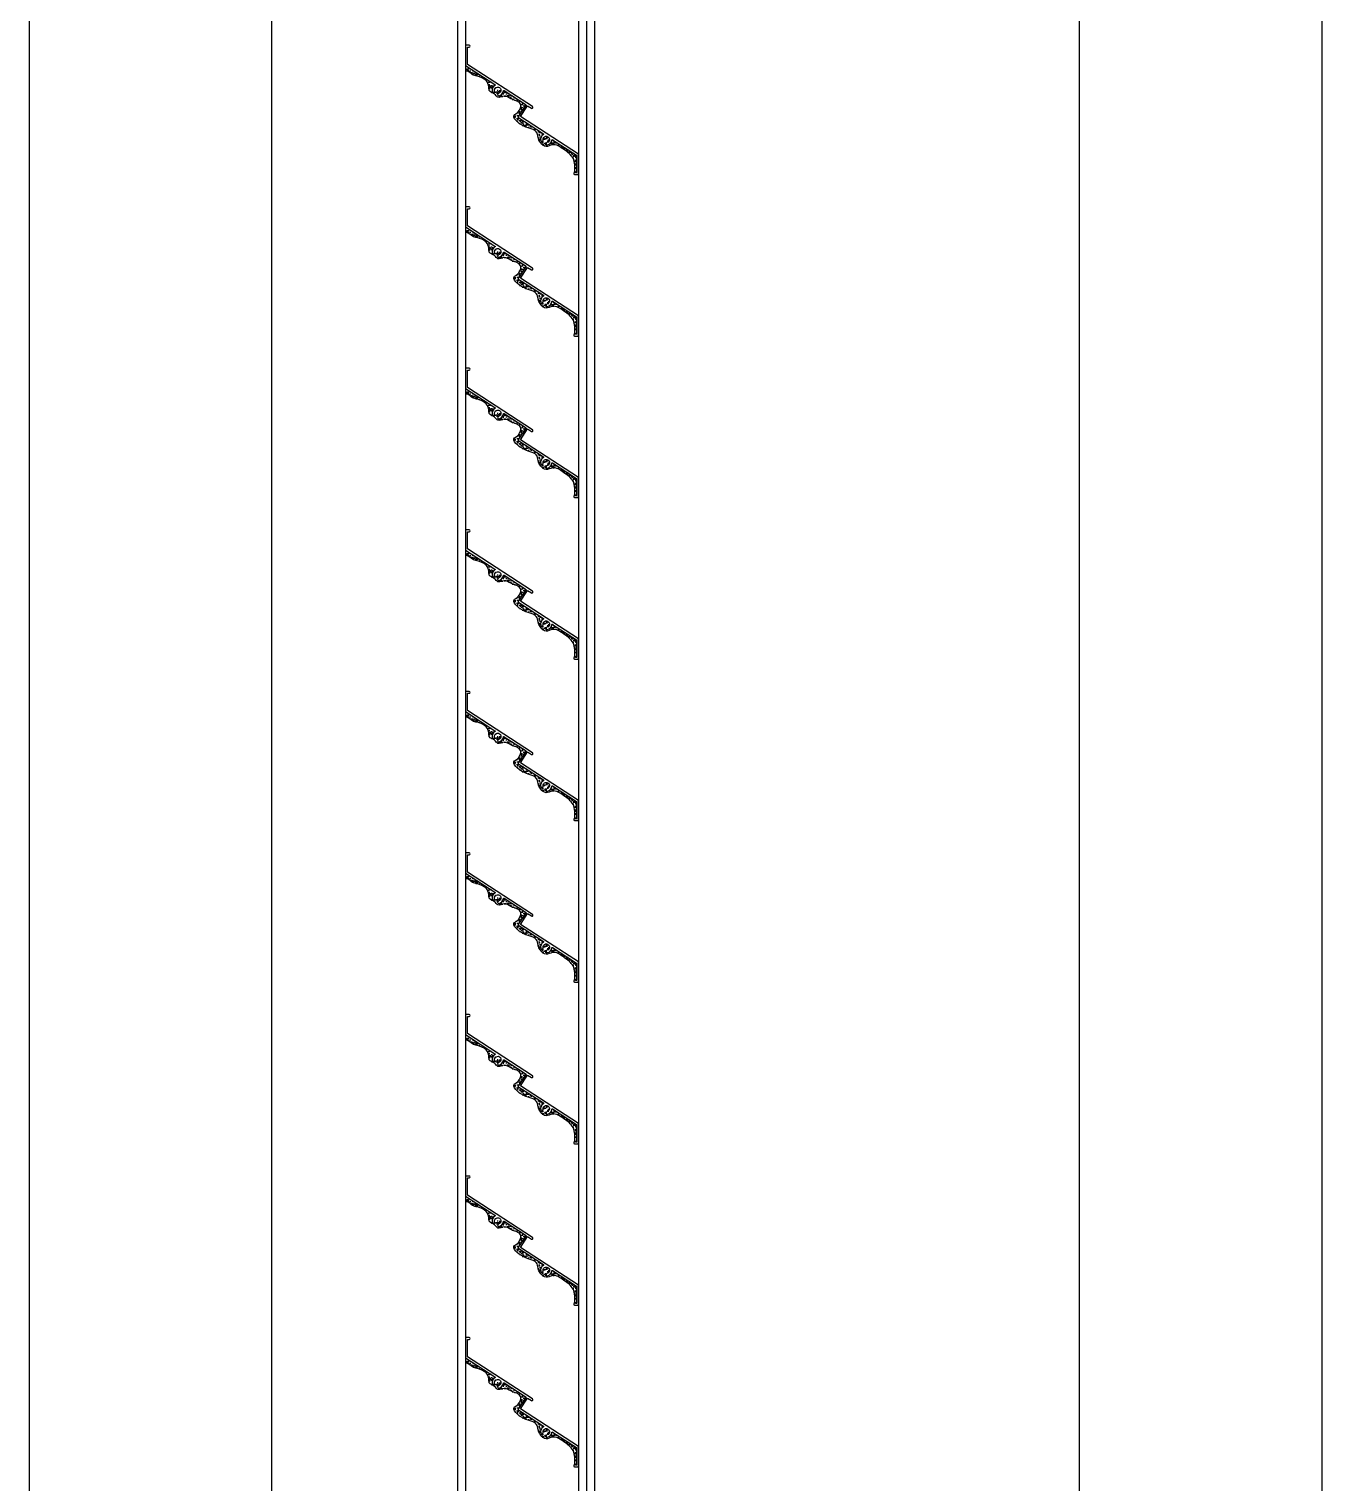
# Model space of a CAD drawing. Header units: millimetres. Extents: x 19868 to 801382, y -4805 to 85279.
# Drawn here: x 579688 to 580488, y 45489 to 46389 of the extents above; entities that cross this region are included whole.
import ezdxf

# ---------------------------------------------------------------- set-up
doc = ezdxf.new("R2010")
doc.units = ezdxf.units.MM
doc.header["$LTSCALE"] = 250
for name, color, linetype in [('A-ELE-4', 4, 'Continuous'), ('A-ELE-8', 8, 'Continuous'), ('A-ETC-8', 8, 'Continuous'), ('INSUL', 8, 'Continuous')]:
    doc.layers.add(name, color=color, linetype=linetype)

# ---------------------------------------------------------------- blocks, each defined once
blk = doc.blocks.new('A$C8466693f')
at = {"layer": 'INSUL'}
h = blk.add_hatch(dxfattribs=at)
h.set_pattern_fill('AR-SAND', color=256, scale=0.05)
h.set_pattern_definition([(37.5, (-44677.3643, 111534.0197), (-0.080001565, 2.447066187), [0, -1.9304, 0, -2.159, 0, -2.06375]), (7.5, (-44677.3643, 111534.0197), (2.24761642, 3.5841255), [0, -1.0414, 0, -1.7399, 0, -0.66675]), (327.5, (-44678.9264, 111534.0197), (3.95496185, 0.007185923), [0, -0.635, 0, -2.286, 0, -2.9845]), (317.5, (-44678.9264, 111534.0197), (3.81778226, 1.11464662), [0, -0.3175, 0, -1.4986, 0, -1.7145])])
edge = h.paths.add_edge_path()
edge.add_arc((188.08, -2344.1), 0.3, 300.42503, 417, ccw=False)
edge.add_arc((190, -2347.37), 3.5, 480.42503, 551.17338)
edge.add_arc((187.3, -2347.91), 0.75, 191.17338, 371.17338)
edge.add_arc((190, -2347.37), 2, -77.17338, 191.17338, ccw=False)
edge.add_arc((190.61, -2350.05), 0.75, 462.82662, 642.82662)
edge.add_arc((190, -2347.37), 3.5, 282.82662, 353.57497)
edge.add_arc((193.78, -2347.8), 0.3, 417, 533.57497, ccw=False)
edge.add_line((193.94, -2347.55), (207.51, -2356.36))
edge.add_line((207.51, -2356.36), (202.49, -2364.07))
edge.add_line((202.49, -2364.07), (218.24, -2374.3))
edge.add_arc((218.08, -2374.55), 0.3, 300.42503, 417, ccw=False)
edge.add_arc((220, -2377.83), 3.5, 480.42503, 551.17338)
edge.add_arc((217.3, -2378.36), 0.75, 191.17338, 371.17338)
edge.add_arc((220, -2377.83), 2, -77.17338, 191.17338, ccw=False)
edge.add_arc((220.61, -2380.51), 0.75, 462.82662, 642.82662)
edge.add_arc((220, -2377.83), 3.5, 282.82662, 353.57497)
edge.add_arc((223.78, -2378.25), 0.3, 417, 533.57497, ccw=False)
edge.add_line((223.94, -2378), (238.8, -2387.65))
edge.add_line((238.8, -2387.65), (238.8, -2398.3))
edge.add_line((238.8, -2398.3), (237.6, -2398.3))
edge.add_spline(control_points=[(237.6, -2398.3), (237.72, -2395.33), (237.98, -2388.91), (230.99, -2384.17), (224.97, -2379.8), (219.86, -2383.19), (216.68, -2380.3), (214.93, -2377.41), (214.58, -2371.4), (206.57, -2371.5), (197.87, -2363.66), (203.13, -2361.08), (206.19, -2354.62), (198.48, -2353.41), (194.39, -2349.96), (190.03, -2352.8), (188.14, -2349), (184.28, -2348.4), (184.84, -2344.43), (182.67, -2340.53), (178.32, -2338.67), (173.82, -2338.05), (171.99, -2335.34), (170.27, -2335.44), (170, -2335.46)], knot_values=[0, 0, 0, 0, 8.903403, 16.972588, 24.386558, 28.464058, 32.376054, 35.250962, 38.890173, 48.28531, 57.322987, 58.527761, 64.920636, 71.793865, 76.258779, 80.217284, 83.010925, 86.979037, 89.314988, 93.488168, 99.635723, 102.710115, 106.902697, 107.715399, 107.715399, 107.715399, 107.715399], degree=3, periodic=0)
edge.add_line((170, -2335.46), (170, -2332))
edge.add_line((170, -2332), (188.24, -2343.84))
h = blk.add_hatch(dxfattribs=at)
h.set_pattern_fill('AR-SAND', color=256, scale=0.05)
h.set_pattern_definition([(37.5, (-44677.3643, 111434.0197), (-0.080001565, 2.447066187), [0, -1.9304, 0, -2.159, 0, -2.06375]), (7.5, (-44677.3643, 111434.0197), (2.24761642, 3.5841255), [0, -1.0414, 0, -1.7399, 0, -0.66675]), (327.5, (-44678.9264, 111434.0197), (3.95496185, 0.007185923), [0, -0.635, 0, -2.286, 0, -2.9845]), (317.5, (-44678.9264, 111434.0197), (3.81778226, 1.11464662), [0, -0.3175, 0, -1.4986, 0, -1.7145])])
edge = h.paths.add_edge_path()
edge.add_arc((188.08, -2444.1), 0.3, 300.42503, 417, ccw=False)
edge.add_arc((190, -2447.37), 3.5, 480.42503, 551.17338)
edge.add_arc((187.3, -2447.91), 0.75, 191.17338, 371.17338)
edge.add_arc((190, -2447.37), 2, -77.17338, 191.17338, ccw=False)
edge.add_arc((190.61, -2450.05), 0.75, 462.82662, 642.82662)
edge.add_arc((190, -2447.37), 3.5, 282.82662, 353.57497)
edge.add_arc((193.78, -2447.8), 0.3, 417, 533.57497, ccw=False)
edge.add_line((193.94, -2447.55), (207.51, -2456.36))
edge.add_line((207.51, -2456.36), (202.49, -2464.07))
edge.add_line((202.49, -2464.07), (218.24, -2474.3))
edge.add_arc((218.08, -2474.55), 0.3, 300.42503, 417, ccw=False)
edge.add_arc((220, -2477.83), 3.5, 480.42503, 551.17338)
edge.add_arc((217.3, -2478.36), 0.75, 191.17338, 371.17338)
edge.add_arc((220, -2477.83), 2, -77.17338, 191.17338, ccw=False)
edge.add_arc((220.61, -2480.51), 0.75, 462.82662, 642.82662)
edge.add_arc((220, -2477.83), 3.5, 282.82662, 353.57497)
edge.add_arc((223.78, -2478.25), 0.3, 417, 533.57497, ccw=False)
edge.add_line((223.94, -2478), (238.8, -2487.65))
edge.add_line((238.8, -2487.65), (238.8, -2498.3))
edge.add_line((238.8, -2498.3), (237.6, -2498.3))
edge.add_spline(control_points=[(237.6, -2498.3), (237.72, -2495.33), (237.98, -2488.91), (230.99, -2484.17), (224.97, -2479.8), (219.86, -2483.19), (216.68, -2480.3), (214.93, -2477.41), (214.58, -2471.4), (206.57, -2471.5), (197.87, -2463.66), (203.13, -2461.08), (206.19, -2454.62), (198.48, -2453.41), (194.39, -2449.96), (190.03, -2452.8), (188.14, -2449), (184.28, -2448.4), (184.84, -2444.43), (182.67, -2440.53), (178.32, -2438.67), (173.82, -2438.05), (171.99, -2435.34), (170.27, -2435.44), (170, -2435.46)], knot_values=[0, 0, 0, 0, 8.903403, 16.972588, 24.386558, 28.464058, 32.376054, 35.250962, 38.890173, 48.28531, 57.322987, 58.527761, 64.920636, 71.793865, 76.258779, 80.217284, 83.010925, 86.979037, 89.314988, 93.488168, 99.635723, 102.710115, 106.902697, 107.715399, 107.715399, 107.715399, 107.715399], degree=3, periodic=0)
edge.add_line((170, -2435.46), (170, -2432))
edge.add_line((170, -2432), (188.24, -2443.84))
h = blk.add_hatch(dxfattribs=at)
h.set_pattern_fill('AR-SAND', color=256, scale=0.05)
h.set_pattern_definition([(37.5, (-44677.3643, 111334.0197), (-0.080001565, 2.447066187), [0, -1.9304, 0, -2.159, 0, -2.06375]), (7.5, (-44677.3643, 111334.0197), (2.24761642, 3.5841255), [0, -1.0414, 0, -1.7399, 0, -0.66675]), (327.5, (-44678.9264, 111334.0197), (3.95496185, 0.007185923), [0, -0.635, 0, -2.286, 0, -2.9845]), (317.5, (-44678.9264, 111334.0197), (3.81778226, 1.11464662), [0, -0.3175, 0, -1.4986, 0, -1.7145])])
edge = h.paths.add_edge_path()
edge.add_arc((188.08, -2544.1), 0.3, 300.42503, 417, ccw=False)
edge.add_arc((190, -2547.37), 3.5, 480.42503, 551.17338)
edge.add_arc((187.3, -2547.91), 0.75, 191.17338, 371.17338)
edge.add_arc((190, -2547.37), 2, -77.17338, 191.17338, ccw=False)
edge.add_arc((190.61, -2550.05), 0.75, 462.82662, 642.82662)
edge.add_arc((190, -2547.37), 3.5, 282.82662, 353.57497)
edge.add_arc((193.78, -2547.8), 0.3, 417, 533.57497, ccw=False)
edge.add_line((193.94, -2547.55), (207.51, -2556.36))
edge.add_line((207.51, -2556.36), (202.49, -2564.07))
edge.add_line((202.49, -2564.07), (218.24, -2574.3))
edge.add_arc((218.08, -2574.55), 0.3, 300.42503, 417, ccw=False)
edge.add_arc((220, -2577.83), 3.5, 480.42503, 551.17338)
edge.add_arc((217.3, -2578.36), 0.75, 191.17338, 371.17338)
edge.add_arc((220, -2577.83), 2, -77.17338, 191.17338, ccw=False)
edge.add_arc((220.61, -2580.51), 0.75, 462.82662, 642.82662)
edge.add_arc((220, -2577.83), 3.5, 282.82662, 353.57497)
edge.add_arc((223.78, -2578.25), 0.3, 417, 533.57497, ccw=False)
edge.add_line((223.94, -2578), (238.8, -2587.65))
edge.add_line((238.8, -2587.65), (238.8, -2598.3))
edge.add_line((238.8, -2598.3), (237.6, -2598.3))
edge.add_spline(control_points=[(237.6, -2598.3), (237.72, -2595.33), (237.98, -2588.91), (230.99, -2584.17), (224.97, -2579.8), (219.86, -2583.19), (216.68, -2580.3), (214.93, -2577.41), (214.58, -2571.4), (206.57, -2571.5), (197.87, -2563.66), (203.13, -2561.08), (206.19, -2554.62), (198.48, -2553.41), (194.39, -2549.96), (190.03, -2552.8), (188.14, -2549), (184.28, -2548.4), (184.84, -2544.43), (182.67, -2540.53), (178.32, -2538.67), (173.82, -2538.05), (171.99, -2535.34), (170.27, -2535.44), (170, -2535.46)], knot_values=[0, 0, 0, 0, 8.903403, 16.972588, 24.386558, 28.464058, 32.376054, 35.250962, 38.890173, 48.28531, 57.322987, 58.527761, 64.920636, 71.793865, 76.258779, 80.217284, 83.010925, 86.979037, 89.314988, 93.488168, 99.635723, 102.710115, 106.902697, 107.715399, 107.715399, 107.715399, 107.715399], degree=3, periodic=0)
edge.add_line((170, -2535.46), (170, -2532))
edge.add_line((170, -2532), (188.24, -2543.84))
h = blk.add_hatch(dxfattribs=at)
h.set_pattern_fill('AR-SAND', color=256, scale=0.05)
h.set_pattern_definition([(37.5, (-44677.3643, 111234.0197), (-0.080001565, 2.447066187), [0, -1.9304, 0, -2.159, 0, -2.06375]), (7.5, (-44677.3643, 111234.0197), (2.24761642, 3.5841255), [0, -1.0414, 0, -1.7399, 0, -0.66675]), (327.5, (-44678.9264, 111234.0197), (3.95496185, 0.007185923), [0, -0.635, 0, -2.286, 0, -2.9845]), (317.5, (-44678.9264, 111234.0197), (3.81778226, 1.11464662), [0, -0.3175, 0, -1.4986, 0, -1.7145])])
edge = h.paths.add_edge_path()
edge.add_arc((188.08, -2644.1), 0.3, 300.42503, 417, ccw=False)
edge.add_arc((190, -2647.37), 3.5, 480.42503, 551.17338)
edge.add_arc((187.3, -2647.91), 0.75, 191.17338, 371.17338)
edge.add_arc((190, -2647.37), 2, -77.17338, 191.17338, ccw=False)
edge.add_arc((190.61, -2650.05), 0.75, 462.82662, 642.82662)
edge.add_arc((190, -2647.37), 3.5, 282.82662, 353.57497)
edge.add_arc((193.78, -2647.8), 0.3, 417, 533.57497, ccw=False)
edge.add_line((193.94, -2647.55), (207.51, -2656.36))
edge.add_line((207.51, -2656.36), (202.49, -2664.07))
edge.add_line((202.49, -2664.07), (218.24, -2674.3))
edge.add_arc((218.08, -2674.55), 0.3, 300.42503, 417, ccw=False)
edge.add_arc((220, -2677.83), 3.5, 480.42503, 551.17338)
edge.add_arc((217.3, -2678.36), 0.75, 191.17338, 371.17338)
edge.add_arc((220, -2677.83), 2, -77.17338, 191.17338, ccw=False)
edge.add_arc((220.61, -2680.51), 0.75, 462.82662, 642.82662)
edge.add_arc((220, -2677.83), 3.5, 282.82662, 353.57497)
edge.add_arc((223.78, -2678.25), 0.3, 417, 533.57497, ccw=False)
edge.add_line((223.94, -2678), (238.8, -2687.65))
edge.add_line((238.8, -2687.65), (238.8, -2698.3))
edge.add_line((238.8, -2698.3), (237.6, -2698.3))
edge.add_spline(control_points=[(237.6, -2698.3), (237.72, -2695.33), (237.98, -2688.91), (230.99, -2684.17), (224.97, -2679.8), (219.86, -2683.19), (216.68, -2680.3), (214.93, -2677.41), (214.58, -2671.4), (206.57, -2671.5), (197.87, -2663.66), (203.13, -2661.08), (206.19, -2654.62), (198.48, -2653.41), (194.39, -2649.96), (190.03, -2652.8), (188.14, -2649), (184.28, -2648.4), (184.84, -2644.43), (182.67, -2640.53), (178.32, -2638.67), (173.82, -2638.05), (171.99, -2635.34), (170.27, -2635.44), (170, -2635.46)], knot_values=[0, 0, 0, 0, 8.903403, 16.972588, 24.386558, 28.464058, 32.376054, 35.250962, 38.890173, 48.28531, 57.322987, 58.527761, 64.920636, 71.793865, 76.258779, 80.217284, 83.010925, 86.979037, 89.314988, 93.488168, 99.635723, 102.710115, 106.902697, 107.715399, 107.715399, 107.715399, 107.715399], degree=3, periodic=0)
edge.add_line((170, -2635.46), (170, -2632))
edge.add_line((170, -2632), (188.24, -2643.84))
h = blk.add_hatch(dxfattribs=at)
h.set_pattern_fill('AR-SAND', color=256, scale=0.05)
h.set_pattern_definition([(37.5, (-44677.3643, 111134.0197), (-0.080001565, 2.447066187), [0, -1.9304, 0, -2.159, 0, -2.06375]), (7.5, (-44677.3643, 111134.0197), (2.24761642, 3.5841255), [0, -1.0414, 0, -1.7399, 0, -0.66675]), (327.5, (-44678.9264, 111134.0197), (3.95496185, 0.007185923), [0, -0.635, 0, -2.286, 0, -2.9845]), (317.5, (-44678.9264, 111134.0197), (3.81778226, 1.11464662), [0, -0.3175, 0, -1.4986, 0, -1.7145])])
edge = h.paths.add_edge_path()
edge.add_arc((188.08, -2744.1), 0.3, 300.42503, 417, ccw=False)
edge.add_arc((190, -2747.37), 3.5, 480.42503, 551.17338)
edge.add_arc((187.3, -2747.91), 0.75, 191.17338, 371.17338)
edge.add_arc((190, -2747.37), 2, -77.17338, 191.17338, ccw=False)
edge.add_arc((190.61, -2750.05), 0.75, 462.82662, 642.82662)
edge.add_arc((190, -2747.37), 3.5, 282.82662, 353.57497)
edge.add_arc((193.78, -2747.8), 0.3, 417, 533.57497, ccw=False)
edge.add_line((193.94, -2747.55), (207.51, -2756.36))
edge.add_line((207.51, -2756.36), (202.49, -2764.07))
edge.add_line((202.49, -2764.07), (218.24, -2774.3))
edge.add_arc((218.08, -2774.55), 0.3, 300.42503, 417, ccw=False)
edge.add_arc((220, -2777.83), 3.5, 480.42503, 551.17338)
edge.add_arc((217.3, -2778.36), 0.75, 191.17338, 371.17338)
edge.add_arc((220, -2777.83), 2, -77.17338, 191.17338, ccw=False)
edge.add_arc((220.61, -2780.51), 0.75, 462.82662, 642.82662)
edge.add_arc((220, -2777.83), 3.5, 282.82662, 353.57497)
edge.add_arc((223.78, -2778.25), 0.3, 417, 533.57497, ccw=False)
edge.add_line((223.94, -2778), (238.8, -2787.65))
edge.add_line((238.8, -2787.65), (238.8, -2798.3))
edge.add_line((238.8, -2798.3), (237.6, -2798.3))
edge.add_spline(control_points=[(237.6, -2798.3), (237.72, -2795.33), (237.98, -2788.91), (230.99, -2784.17), (224.97, -2779.8), (219.86, -2783.19), (216.68, -2780.3), (214.93, -2777.41), (214.58, -2771.4), (206.57, -2771.5), (197.87, -2763.66), (203.13, -2761.08), (206.19, -2754.62), (198.48, -2753.41), (194.39, -2749.96), (190.03, -2752.8), (188.14, -2749), (184.28, -2748.4), (184.84, -2744.43), (182.67, -2740.53), (178.32, -2738.67), (173.82, -2738.05), (171.99, -2735.34), (170.27, -2735.44), (170, -2735.46)], knot_values=[0, 0, 0, 0, 8.903403, 16.972588, 24.386558, 28.464058, 32.376054, 35.250962, 38.890173, 48.28531, 57.322987, 58.527761, 64.920636, 71.793865, 76.258779, 80.217284, 83.010925, 86.979037, 89.314988, 93.488168, 99.635723, 102.710115, 106.902697, 107.715399, 107.715399, 107.715399, 107.715399], degree=3, periodic=0)
edge.add_line((170, -2735.46), (170, -2732))
edge.add_line((170, -2732), (188.24, -2743.84))
h = blk.add_hatch(dxfattribs=at)
h.set_pattern_fill('AR-SAND', color=256, scale=0.05)
h.set_pattern_definition([(37.5, (-44677.3643, 111034.0197), (-0.080001565, 2.447066187), [0, -1.9304, 0, -2.159, 0, -2.06375]), (7.5, (-44677.3643, 111034.0197), (2.24761642, 3.5841255), [0, -1.0414, 0, -1.7399, 0, -0.66675]), (327.5, (-44678.9264, 111034.0197), (3.95496185, 0.007185923), [0, -0.635, 0, -2.286, 0, -2.9845]), (317.5, (-44678.9264, 111034.0197), (3.81778226, 1.11464662), [0, -0.3175, 0, -1.4986, 0, -1.7145])])
edge = h.paths.add_edge_path()
edge.add_arc((188.08, -2844.1), 0.3, 300.42503, 417, ccw=False)
edge.add_arc((190, -2847.37), 3.5, 480.42503, 551.17338)
edge.add_arc((187.3, -2847.91), 0.75, 191.17338, 371.17338)
edge.add_arc((190, -2847.37), 2, -77.17338, 191.17338, ccw=False)
edge.add_arc((190.61, -2850.05), 0.75, 462.82662, 642.82662)
edge.add_arc((190, -2847.37), 3.5, 282.82662, 353.57497)
edge.add_arc((193.78, -2847.8), 0.3, 417, 533.57497, ccw=False)
edge.add_line((193.94, -2847.55), (207.51, -2856.36))
edge.add_line((207.51, -2856.36), (202.49, -2864.07))
edge.add_line((202.49, -2864.07), (218.24, -2874.3))
edge.add_arc((218.08, -2874.55), 0.3, 300.42503, 417, ccw=False)
edge.add_arc((220, -2877.83), 3.5, 480.42503, 551.17338)
edge.add_arc((217.3, -2878.36), 0.75, 191.17338, 371.17338)
edge.add_arc((220, -2877.83), 2, -77.17338, 191.17338, ccw=False)
edge.add_arc((220.61, -2880.51), 0.75, 462.82662, 642.82662)
edge.add_arc((220, -2877.83), 3.5, 282.82662, 353.57497)
edge.add_arc((223.78, -2878.25), 0.3, 417, 533.57497, ccw=False)
edge.add_line((223.94, -2878), (238.8, -2887.65))
edge.add_line((238.8, -2887.65), (238.8, -2898.3))
edge.add_line((238.8, -2898.3), (237.6, -2898.3))
edge.add_spline(control_points=[(237.6, -2898.3), (237.72, -2895.33), (237.98, -2888.91), (230.99, -2884.17), (224.97, -2879.8), (219.86, -2883.19), (216.68, -2880.3), (214.93, -2877.41), (214.58, -2871.4), (206.57, -2871.5), (197.87, -2863.66), (203.13, -2861.08), (206.19, -2854.62), (198.48, -2853.41), (194.39, -2849.96), (190.03, -2852.8), (188.14, -2849), (184.28, -2848.4), (184.84, -2844.43), (182.67, -2840.53), (178.32, -2838.67), (173.82, -2838.05), (171.99, -2835.34), (170.27, -2835.44), (170, -2835.46)], knot_values=[0, 0, 0, 0, 8.903403, 16.972588, 24.386558, 28.464058, 32.376054, 35.250962, 38.890173, 48.28531, 57.322987, 58.527761, 64.920636, 71.793865, 76.258779, 80.217284, 83.010925, 86.979037, 89.314988, 93.488168, 99.635723, 102.710115, 106.902697, 107.715399, 107.715399, 107.715399, 107.715399], degree=3, periodic=0)
edge.add_line((170, -2835.46), (170, -2832))
edge.add_line((170, -2832), (188.24, -2843.84))
h = blk.add_hatch(dxfattribs=at)
h.set_pattern_fill('AR-SAND', color=256, scale=0.05)
h.set_pattern_definition([(37.5, (-44677.3643, 110934.0197), (-0.080001565, 2.447066187), [0, -1.9304, 0, -2.159, 0, -2.06375]), (7.5, (-44677.3643, 110934.0197), (2.24761642, 3.5841255), [0, -1.0414, 0, -1.7399, 0, -0.66675]), (327.5, (-44678.9264, 110934.0197), (3.95496185, 0.007185923), [0, -0.635, 0, -2.286, 0, -2.9845]), (317.5, (-44678.9264, 110934.0197), (3.81778226, 1.11464662), [0, -0.3175, 0, -1.4986, 0, -1.7145])])
edge = h.paths.add_edge_path()
edge.add_arc((188.08, -2944.1), 0.3, 300.42503, 417, ccw=False)
edge.add_arc((190, -2947.37), 3.5, 480.42503, 551.17338)
edge.add_arc((187.3, -2947.91), 0.75, 191.17338, 371.17338)
edge.add_arc((190, -2947.37), 2, -77.17338, 191.17338, ccw=False)
edge.add_arc((190.61, -2950.05), 0.75, 462.82662, 642.82662)
edge.add_arc((190, -2947.37), 3.5, 282.82662, 353.57497)
edge.add_arc((193.78, -2947.8), 0.3, 417, 533.57497, ccw=False)
edge.add_line((193.94, -2947.55), (207.51, -2956.36))
edge.add_line((207.51, -2956.36), (202.49, -2964.07))
edge.add_line((202.49, -2964.07), (218.24, -2974.3))
edge.add_arc((218.08, -2974.55), 0.3, 300.42503, 417, ccw=False)
edge.add_arc((220, -2977.83), 3.5, 480.42503, 551.17338)
edge.add_arc((217.3, -2978.36), 0.75, 191.17338, 371.17338)
edge.add_arc((220, -2977.83), 2, -77.17338, 191.17338, ccw=False)
edge.add_arc((220.61, -2980.51), 0.75, 462.82662, 642.82662)
edge.add_arc((220, -2977.83), 3.5, 282.82662, 353.57497)
edge.add_arc((223.78, -2978.25), 0.3, 417, 533.57497, ccw=False)
edge.add_line((223.94, -2978), (238.8, -2987.65))
edge.add_line((238.8, -2987.65), (238.8, -2998.3))
edge.add_line((238.8, -2998.3), (237.6, -2998.3))
edge.add_spline(control_points=[(237.6, -2998.3), (237.72, -2995.33), (237.98, -2988.91), (230.99, -2984.17), (224.97, -2979.8), (219.86, -2983.19), (216.68, -2980.3), (214.93, -2977.41), (214.58, -2971.4), (206.57, -2971.5), (197.87, -2963.66), (203.13, -2961.08), (206.19, -2954.62), (198.48, -2953.41), (194.39, -2949.96), (190.03, -2952.8), (188.14, -2949), (184.28, -2948.4), (184.84, -2944.43), (182.67, -2940.53), (178.32, -2938.67), (173.82, -2938.05), (171.99, -2935.34), (170.27, -2935.44), (170, -2935.46)], knot_values=[0, 0, 0, 0, 8.903403, 16.972588, 24.386558, 28.464058, 32.376054, 35.250962, 38.890173, 48.28531, 57.322987, 58.527761, 64.920636, 71.793865, 76.258779, 80.217284, 83.010925, 86.979037, 89.314988, 93.488168, 99.635723, 102.710115, 106.902697, 107.715399, 107.715399, 107.715399, 107.715399], degree=3, periodic=0)
edge.add_line((170, -2935.46), (170, -2932))
edge.add_line((170, -2932), (188.24, -2943.84))
h = blk.add_hatch(dxfattribs=at)
h.set_pattern_fill('AR-SAND', color=256, scale=0.05)
h.set_pattern_definition([(37.5, (-44677.3643, 110834.0197), (-0.080001565, 2.447066187), [0, -1.9304, 0, -2.159, 0, -2.06375]), (7.5, (-44677.3643, 110834.0197), (2.24761642, 3.5841255), [0, -1.0414, 0, -1.7399, 0, -0.66675]), (327.5, (-44678.9264, 110834.0197), (3.95496185, 0.007185923), [0, -0.635, 0, -2.286, 0, -2.9845]), (317.5, (-44678.9264, 110834.0197), (3.81778226, 1.11464662), [0, -0.3175, 0, -1.4986, 0, -1.7145])])
edge = h.paths.add_edge_path()
edge.add_arc((188.08, -3044.1), 0.3, 300.42503, 417, ccw=False)
edge.add_arc((190, -3047.37), 3.5, 480.42503, 551.17338)
edge.add_arc((187.3, -3047.91), 0.75, 191.17338, 371.17338)
edge.add_arc((190, -3047.37), 2, -77.17338, 191.17338, ccw=False)
edge.add_arc((190.61, -3050.05), 0.75, 462.82662, 642.82662)
edge.add_arc((190, -3047.37), 3.5, 282.82662, 353.57497)
edge.add_arc((193.78, -3047.8), 0.3, 417, 533.57497, ccw=False)
edge.add_line((193.94, -3047.55), (207.51, -3056.36))
edge.add_line((207.51, -3056.36), (202.49, -3064.07))
edge.add_line((202.49, -3064.07), (218.24, -3074.3))
edge.add_arc((218.08, -3074.55), 0.3, 300.42503, 417, ccw=False)
edge.add_arc((220, -3077.83), 3.5, 480.42503, 551.17338)
edge.add_arc((217.3, -3078.36), 0.75, 191.17338, 371.17338)
edge.add_arc((220, -3077.83), 2, -77.17338, 191.17338, ccw=False)
edge.add_arc((220.61, -3080.51), 0.75, 462.82662, 642.82662)
edge.add_arc((220, -3077.83), 3.5, 282.82662, 353.57497)
edge.add_arc((223.78, -3078.25), 0.3, 417, 533.57497, ccw=False)
edge.add_line((223.94, -3078), (238.8, -3087.65))
edge.add_line((238.8, -3087.65), (238.8, -3098.3))
edge.add_line((238.8, -3098.3), (237.6, -3098.3))
edge.add_spline(control_points=[(237.6, -3098.3), (237.72, -3095.33), (237.98, -3088.91), (230.99, -3084.17), (224.97, -3079.8), (219.86, -3083.19), (216.68, -3080.3), (214.93, -3077.41), (214.58, -3071.4), (206.57, -3071.5), (197.87, -3063.66), (203.13, -3061.08), (206.19, -3054.62), (198.48, -3053.41), (194.39, -3049.96), (190.03, -3052.8), (188.14, -3049), (184.28, -3048.4), (184.84, -3044.43), (182.67, -3040.53), (178.32, -3038.67), (173.82, -3038.05), (171.99, -3035.34), (170.27, -3035.44), (170, -3035.46)], knot_values=[0, 0, 0, 0, 8.903403, 16.972588, 24.386558, 28.464058, 32.376054, 35.250962, 38.890173, 48.28531, 57.322987, 58.527761, 64.920636, 71.793865, 76.258779, 80.217284, 83.010925, 86.979037, 89.314988, 93.488168, 99.635723, 102.710115, 106.902697, 107.715399, 107.715399, 107.715399, 107.715399], degree=3, periodic=0)
edge.add_line((170, -3035.46), (170, -3032))
edge.add_line((170, -3032), (188.24, -3043.84))
h = blk.add_hatch(dxfattribs=at)
h.set_pattern_fill('AR-SAND', color=256, scale=0.05)
h.set_pattern_definition([(37.5, (-44677.3643, 110734.0197), (-0.080001565, 2.447066187), [0, -1.9304, 0, -2.159, 0, -2.06375]), (7.5, (-44677.3643, 110734.0197), (2.24761642, 3.5841255), [0, -1.0414, 0, -1.7399, 0, -0.66675]), (327.5, (-44678.9264, 110734.0197), (3.95496185, 0.007185923), [0, -0.635, 0, -2.286, 0, -2.9845]), (317.5, (-44678.9264, 110734.0197), (3.81778226, 1.11464662), [0, -0.3175, 0, -1.4986, 0, -1.7145])])
edge = h.paths.add_edge_path()
edge.add_arc((188.08, -3144.1), 0.3, 300.42503, 417, ccw=False)
edge.add_arc((190, -3147.37), 3.5, 480.42503, 551.17338)
edge.add_arc((187.3, -3147.91), 0.75, 191.17338, 371.17338)
edge.add_arc((190, -3147.37), 2, -77.17338, 191.17338, ccw=False)
edge.add_arc((190.61, -3150.05), 0.75, 462.82662, 642.82662)
edge.add_arc((190, -3147.37), 3.5, 282.82662, 353.57497)
edge.add_arc((193.78, -3147.8), 0.3, 417, 533.57497, ccw=False)
edge.add_line((193.94, -3147.55), (207.51, -3156.36))
edge.add_line((207.51, -3156.36), (202.49, -3164.07))
edge.add_line((202.49, -3164.07), (218.24, -3174.3))
edge.add_arc((218.08, -3174.55), 0.3, 300.42503, 417, ccw=False)
edge.add_arc((220, -3177.83), 3.5, 480.42503, 551.17338)
edge.add_arc((217.3, -3178.36), 0.75, 191.17338, 371.17338)
edge.add_arc((220, -3177.83), 2, -77.17338, 191.17338, ccw=False)
edge.add_arc((220.61, -3180.51), 0.75, 462.82662, 642.82662)
edge.add_arc((220, -3177.83), 3.5, 282.82662, 353.57497)
edge.add_arc((223.78, -3178.25), 0.3, 417, 533.57497, ccw=False)
edge.add_line((223.94, -3178), (238.8, -3187.65))
edge.add_line((238.8, -3187.65), (238.8, -3198.3))
edge.add_line((238.8, -3198.3), (237.6, -3198.3))
edge.add_spline(control_points=[(237.6, -3198.3), (237.72, -3195.33), (237.98, -3188.91), (230.99, -3184.17), (224.97, -3179.8), (219.86, -3183.19), (216.68, -3180.3), (214.93, -3177.41), (214.58, -3171.4), (206.57, -3171.5), (197.87, -3163.66), (203.13, -3161.08), (206.19, -3154.62), (198.48, -3153.41), (194.39, -3149.96), (190.03, -3152.8), (188.14, -3149), (184.28, -3148.4), (184.84, -3144.43), (182.67, -3140.53), (178.32, -3138.67), (173.82, -3138.05), (171.99, -3135.34), (170.27, -3135.44), (170, -3135.46)], knot_values=[0, 0, 0, 0, 8.903403, 16.972588, 24.386558, 28.464058, 32.376054, 35.250962, 38.890173, 48.28531, 57.322987, 58.527761, 64.920636, 71.793865, 76.258779, 80.217284, 83.010925, 86.979037, 89.314988, 93.488168, 99.635723, 102.710115, 106.902697, 107.715399, 107.715399, 107.715399, 107.715399], degree=3, periodic=0)
edge.add_line((170, -3135.46), (170, -3132))
edge.add_line((170, -3132), (188.24, -3143.84))
for p, q in [((50, -80), (50, -3926.45)), ((250, -4160), (250, -80)), ((165, -100.2), (165, -4160)), ((170, -99.75), (170, -4160)), ((240, -100.26), (240, -4140.25)), ((245, -100.2), (245, -4160))]:
    blk.add_line(p, q, dxfattribs=at)
at = {"layer": 'INSUL', "elevation": 0}
for points in [[(172.4, -2320.7, 1), (172.4, -2319.5), (170.3, -2319.5, 0.414214), (170, -2319.8), (170, -2332), (188.24, -2343.84, -0.557593), (188.23, -2344.35, 0.318892), (186.57, -2348.05, 1), (188.04, -2347.76, -2.365798), (190.44, -2349.32, 1), (190.78, -2350.79, 0.318892), (193.48, -2347.76, -0.557593), (193.94, -2347.55), (207.51, -2356.36), (202.49, -2364.07), (218.24, -2374.3, -0.557593), (218.23, -2374.81, 0.318892), (216.57, -2378.51, 1), (218.04, -2378.21, -2.365798), (220.44, -2379.78, 1), (220.78, -2381.24, 0.318892), (223.48, -2378.22, -0.557593), (223.94, -2378), (238.8, -2387.65), (238.8, -2398.3), (237.6, -2398.3, 1), (237.6, -2399.5), (239.7, -2399.5, 0.414214), (240, -2399.2), (240, -2387), (204.15, -2363.72), (208.51, -2357.01), (210.86, -2358.53, 1), (211.51, -2357.53), (171.2, -2331.35), (171.2, -2320.7)], [(172.4, -2420.7, 1), (172.4, -2419.5), (170.3, -2419.5, 0.414214), (170, -2419.8), (170, -2432), (188.24, -2443.84, -0.557593), (188.23, -2444.35, 0.318892), (186.57, -2448.05, 1), (188.04, -2447.76, -2.365798), (190.44, -2449.32, 1), (190.78, -2450.79, 0.318892), (193.48, -2447.76, -0.557593), (193.94, -2447.55), (207.51, -2456.36), (202.49, -2464.07), (218.24, -2474.3, -0.557593), (218.23, -2474.81, 0.318892), (216.57, -2478.51, 1), (218.04, -2478.21, -2.365798), (220.44, -2479.78, 1), (220.78, -2481.24, 0.318892), (223.48, -2478.22, -0.557593), (223.94, -2478), (238.8, -2487.65), (238.8, -2498.3), (237.6, -2498.3, 1), (237.6, -2499.5), (239.7, -2499.5, 0.414214), (240, -2499.2), (240, -2487), (204.15, -2463.72), (208.51, -2457.01), (210.86, -2458.53, 1), (211.51, -2457.53), (171.2, -2431.35), (171.2, -2420.7)], [(172.4, -2520.7, 1), (172.4, -2519.5), (170.3, -2519.5, 0.414214), (170, -2519.8), (170, -2532), (188.24, -2543.84, -0.557593), (188.23, -2544.35, 0.318892), (186.57, -2548.05, 1), (188.04, -2547.76, -2.365798), (190.44, -2549.32, 1), (190.78, -2550.79, 0.318892), (193.48, -2547.76, -0.557593), (193.94, -2547.55), (207.51, -2556.36), (202.49, -2564.07), (218.24, -2574.3, -0.557593), (218.23, -2574.81, 0.318892), (216.57, -2578.51, 1), (218.04, -2578.21, -2.365798), (220.44, -2579.78, 1), (220.78, -2581.24, 0.318892), (223.48, -2578.22, -0.557593), (223.94, -2578), (238.8, -2587.65), (238.8, -2598.3), (237.6, -2598.3, 1), (237.6, -2599.5), (239.7, -2599.5, 0.414214), (240, -2599.2), (240, -2587), (204.15, -2563.72), (208.51, -2557.01), (210.86, -2558.53, 1), (211.51, -2557.53), (171.2, -2531.35), (171.2, -2520.7)], [(172.4, -2620.7, 1), (172.4, -2619.5), (170.3, -2619.5, 0.414214), (170, -2619.8), (170, -2632), (188.24, -2643.84, -0.557593), (188.23, -2644.35, 0.318892), (186.57, -2648.05, 1), (188.04, -2647.76, -2.365798), (190.44, -2649.32, 1), (190.78, -2650.79, 0.318892), (193.48, -2647.76, -0.557593), (193.94, -2647.55), (207.51, -2656.36), (202.49, -2664.07), (218.24, -2674.3, -0.557593), (218.23, -2674.81, 0.318892), (216.57, -2678.51, 1), (218.04, -2678.21, -2.365798), (220.44, -2679.78, 1), (220.78, -2681.24, 0.318892), (223.48, -2678.22, -0.557593), (223.94, -2678), (238.8, -2687.65), (238.8, -2698.3), (237.6, -2698.3, 1), (237.6, -2699.5), (239.7, -2699.5, 0.414214), (240, -2699.2), (240, -2687), (204.15, -2663.72), (208.51, -2657.01), (210.86, -2658.53, 1), (211.51, -2657.53), (171.2, -2631.35), (171.2, -2620.7)], [(172.4, -2720.7, 1), (172.4, -2719.5), (170.3, -2719.5, 0.414214), (170, -2719.8), (170, -2732), (188.24, -2743.84, -0.557593), (188.23, -2744.35, 0.318892), (186.57, -2748.05, 1), (188.04, -2747.76, -2.365798), (190.44, -2749.32, 1), (190.78, -2750.79, 0.318892), (193.48, -2747.76, -0.557593), (193.94, -2747.55), (207.51, -2756.36), (202.49, -2764.07), (218.24, -2774.3, -0.557593), (218.23, -2774.81, 0.318892), (216.57, -2778.51, 1), (218.04, -2778.21, -2.365798), (220.44, -2779.78, 1), (220.78, -2781.24, 0.318892), (223.48, -2778.22, -0.557593), (223.94, -2778), (238.8, -2787.65), (238.8, -2798.3), (237.6, -2798.3, 1), (237.6, -2799.5), (239.7, -2799.5, 0.414214), (240, -2799.2), (240, -2787), (204.15, -2763.72), (208.51, -2757.01), (210.86, -2758.53, 1), (211.51, -2757.53), (171.2, -2731.35), (171.2, -2720.7)], [(172.4, -2820.7, 1), (172.4, -2819.5), (170.3, -2819.5, 0.414214), (170, -2819.8), (170, -2832), (188.24, -2843.84, -0.557593), (188.23, -2844.35, 0.318892), (186.57, -2848.05, 1), (188.04, -2847.76, -2.365798), (190.44, -2849.32, 1), (190.78, -2850.79, 0.318892), (193.48, -2847.76, -0.557593), (193.94, -2847.55), (207.51, -2856.36), (202.49, -2864.07), (218.24, -2874.3, -0.557593), (218.23, -2874.81, 0.318892), (216.57, -2878.51, 1), (218.04, -2878.21, -2.365798), (220.44, -2879.78, 1), (220.78, -2881.24, 0.318892), (223.48, -2878.22, -0.557593), (223.94, -2878), (238.8, -2887.65), (238.8, -2898.3), (237.6, -2898.3, 1), (237.6, -2899.5), (239.7, -2899.5, 0.414214), (240, -2899.2), (240, -2887), (204.15, -2863.72), (208.51, -2857.01), (210.86, -2858.53, 1), (211.51, -2857.53), (171.2, -2831.35), (171.2, -2820.7)], [(172.4, -2920.7, 1), (172.4, -2919.5), (170.3, -2919.5, 0.414214), (170, -2919.8), (170, -2932), (188.24, -2943.84, -0.557593), (188.23, -2944.35, 0.318892), (186.57, -2948.05, 1), (188.04, -2947.76, -2.365798), (190.44, -2949.32, 1), (190.78, -2950.79, 0.318892), (193.48, -2947.76, -0.557593), (193.94, -2947.55), (207.51, -2956.36), (202.49, -2964.07), (218.24, -2974.3, -0.557593), (218.23, -2974.81, 0.318892), (216.57, -2978.51, 1), (218.04, -2978.21, -2.365798), (220.44, -2979.78, 1), (220.78, -2981.24, 0.318892), (223.48, -2978.22, -0.557593), (223.94, -2978), (238.8, -2987.65), (238.8, -2998.3), (237.6, -2998.3, 1), (237.6, -2999.5), (239.7, -2999.5, 0.414214), (240, -2999.2), (240, -2987), (204.15, -2963.72), (208.51, -2957.01), (210.86, -2958.53, 1), (211.51, -2957.53), (171.2, -2931.35), (171.2, -2920.7)], [(172.4, -3020.7, 1), (172.4, -3019.5), (170.3, -3019.5, 0.414214), (170, -3019.8), (170, -3032), (188.24, -3043.84, -0.557593), (188.23, -3044.35, 0.318892), (186.57, -3048.05, 1), (188.04, -3047.76, -2.365798), (190.44, -3049.32, 1), (190.78, -3050.79, 0.318892), (193.48, -3047.76, -0.557593), (193.94, -3047.55), (207.51, -3056.36), (202.49, -3064.07), (218.24, -3074.3, -0.557593), (218.23, -3074.81, 0.318892), (216.57, -3078.51, 1), (218.04, -3078.21, -2.365798), (220.44, -3079.78, 1), (220.78, -3081.24, 0.318892), (223.48, -3078.22, -0.557593), (223.94, -3078), (238.8, -3087.65), (238.8, -3098.3), (237.6, -3098.3, 1), (237.6, -3099.5), (239.7, -3099.5, 0.414214), (240, -3099.2), (240, -3087), (204.15, -3063.72), (208.51, -3057.01), (210.86, -3058.53, 1), (211.51, -3057.53), (171.2, -3031.35), (171.2, -3020.7)], [(172.4, -3120.7, 1), (172.4, -3119.5), (170.3, -3119.5, 0.414214), (170, -3119.8), (170, -3132), (188.24, -3143.84, -0.557593), (188.23, -3144.35, 0.318892), (186.57, -3148.05, 1), (188.04, -3147.76, -2.365798), (190.44, -3149.32, 1), (190.78, -3150.79, 0.318892), (193.48, -3147.76, -0.557593), (193.94, -3147.55), (207.51, -3156.36), (202.49, -3164.07), (218.24, -3174.3, -0.557593), (218.23, -3174.81, 0.318892), (216.57, -3178.51, 1), (218.04, -3178.21, -2.365798), (220.44, -3179.78, 1), (220.78, -3181.24, 0.318892), (223.48, -3178.22, -0.557593), (223.94, -3178), (238.8, -3187.65), (238.8, -3198.3), (237.6, -3198.3, 1), (237.6, -3199.5), (239.7, -3199.5, 0.414214), (240, -3199.2), (240, -3187), (204.15, -3163.72), (208.51, -3157.01), (210.86, -3158.53, 1), (211.51, -3157.53), (171.2, -3131.35), (171.2, -3120.7)]]:
    blk.add_lwpolyline(points, format="xyb", close=True, dxfattribs=at)
at = {"layer": 'INSUL', "start_tangent": (0.040343, 0.999186), "end_tangent": (-0.998408, -0.056397)}
for points in [[(237.6, -2398.3), (236.58, -2389.46), (230.71, -2383.92), (223.83, -2381.17), (219.88, -2382.21), (216.66, -2380), (215.24, -2377.5), (214.36, -2373.97), (206.06, -2369.57), (200.45, -2362.48), (201.47, -2361.83), (204.1, -2356), (198.13, -2352.59), (193.97, -2350.98), (190.07, -2351.69), (188.06, -2349.75), (184.78, -2347.51), (184.55, -2345.19), (182.75, -2341.42), (177.28, -2338.62), (174.34, -2337.73), (170.81, -2335.46), (170, -2335.46)], [(237.6, -2498.3), (236.58, -2489.46), (230.71, -2483.92), (223.83, -2481.17), (219.88, -2482.21), (216.66, -2480), (215.24, -2477.5), (214.36, -2473.97), (206.06, -2469.57), (200.45, -2462.48), (201.47, -2461.83), (204.1, -2456), (198.13, -2452.59), (193.97, -2450.98), (190.07, -2451.69), (188.06, -2449.75), (184.78, -2447.51), (184.55, -2445.19), (182.75, -2441.42), (177.28, -2438.62), (174.34, -2437.73), (170.81, -2435.46), (170, -2435.46)], [(237.6, -2598.3), (236.58, -2589.46), (230.71, -2583.92), (223.83, -2581.17), (219.88, -2582.21), (216.66, -2580), (215.24, -2577.5), (214.36, -2573.97), (206.06, -2569.57), (200.45, -2562.48), (201.47, -2561.83), (204.1, -2556), (198.13, -2552.59), (193.97, -2550.98), (190.07, -2551.69), (188.06, -2549.75), (184.78, -2547.51), (184.55, -2545.19), (182.75, -2541.42), (177.28, -2538.62), (174.34, -2537.73), (170.81, -2535.46), (170, -2535.46)], [(237.6, -2698.3), (236.58, -2689.46), (230.71, -2683.92), (223.83, -2681.17), (219.88, -2682.21), (216.66, -2680), (215.24, -2677.5), (214.36, -2673.97), (206.06, -2669.57), (200.45, -2662.48), (201.47, -2661.83), (204.1, -2656), (198.13, -2652.59), (193.97, -2650.98), (190.07, -2651.69), (188.06, -2649.75), (184.78, -2647.51), (184.55, -2645.19), (182.75, -2641.42), (177.28, -2638.62), (174.34, -2637.73), (170.81, -2635.46), (170, -2635.46)], [(237.6, -2798.3), (236.58, -2789.46), (230.71, -2783.92), (223.83, -2781.17), (219.88, -2782.21), (216.66, -2780), (215.24, -2777.5), (214.36, -2773.97), (206.06, -2769.57), (200.45, -2762.48), (201.47, -2761.83), (204.1, -2756), (198.13, -2752.59), (193.97, -2750.98), (190.07, -2751.69), (188.06, -2749.75), (184.78, -2747.51), (184.55, -2745.19), (182.75, -2741.42), (177.28, -2738.62), (174.34, -2737.73), (170.81, -2735.46), (170, -2735.46)], [(237.6, -2898.3), (236.58, -2889.46), (230.71, -2883.92), (223.83, -2881.17), (219.88, -2882.21), (216.66, -2880), (215.24, -2877.5), (214.36, -2873.97), (206.06, -2869.57), (200.45, -2862.48), (201.47, -2861.83), (204.1, -2856), (198.13, -2852.59), (193.97, -2850.98), (190.07, -2851.69), (188.06, -2849.75), (184.78, -2847.51), (184.55, -2845.19), (182.75, -2841.42), (177.28, -2838.62), (174.34, -2837.73), (170.81, -2835.46), (170, -2835.46)], [(237.6, -2998.3), (236.58, -2989.46), (230.71, -2983.92), (223.83, -2981.17), (219.88, -2982.21), (216.66, -2980), (215.24, -2977.5), (214.36, -2973.97), (206.06, -2969.57), (200.45, -2962.48), (201.47, -2961.83), (204.1, -2956), (198.13, -2952.59), (193.97, -2950.98), (190.07, -2951.69), (188.06, -2949.75), (184.78, -2947.51), (184.55, -2945.19), (182.75, -2941.42), (177.28, -2938.62), (174.34, -2937.73), (170.81, -2935.46), (170, -2935.46)], [(237.6, -3098.3), (236.58, -3089.46), (230.71, -3083.92), (223.83, -3081.17), (219.88, -3082.21), (216.66, -3080), (215.24, -3077.5), (214.36, -3073.97), (206.06, -3069.57), (200.45, -3062.48), (201.47, -3061.83), (204.1, -3056), (198.13, -3052.59), (193.97, -3050.98), (190.07, -3051.69), (188.06, -3049.75), (184.78, -3047.51), (184.55, -3045.19), (182.75, -3041.42), (177.28, -3038.62), (174.34, -3037.73), (170.81, -3035.46), (170, -3035.46)], [(237.6, -3198.3), (236.58, -3189.46), (230.71, -3183.92), (223.83, -3181.17), (219.88, -3182.21), (216.66, -3180), (215.24, -3177.5), (214.36, -3173.97), (206.06, -3169.57), (200.45, -3162.48), (201.47, -3161.83), (204.1, -3156), (198.13, -3152.59), (193.97, -3150.98), (190.07, -3151.69), (188.06, -3149.75), (184.78, -3147.51), (184.55, -3145.19), (182.75, -3141.42), (177.28, -3138.62), (174.34, -3137.73), (170.81, -3135.46), (170, -3135.46)]]:
    blk.add_spline(points, degree=3, dxfattribs=at)

msp = doc.modelspace()

# ---------------------------------------------------------------- linework, layer by layer
at = {"layer": 'A-ELE-4'}
msp.add_lwpolyline([(580338.21, 51108.93), (580488.21, 51108.93), (580488.21, 43688.93), (580338.21, 43688.93)], close=True, dxfattribs=at)
at = {"layer": 'A-ELE-8'}
msp.add_line((579688.21, 48699, 0), (579688.21, 44458.93, 0), dxfattribs=at)

# ---------------------------------------------------------------- block references
at = {"layer": 'A-ETC-8'}
msp.add_blockref('A$C8466693f', (579788.21, 48698.93), dxfattribs=at)

doc.saveas('drawing.dxf')
